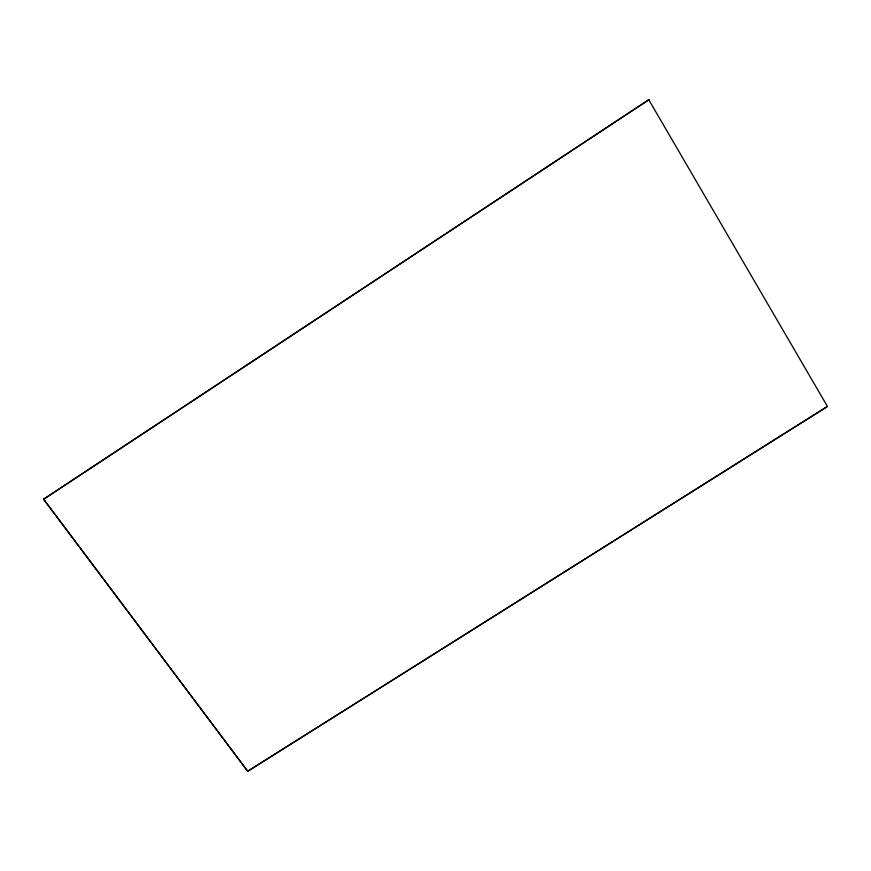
<?xml version="1.0" encoding="UTF-8"?>
<svg xmlns="http://www.w3.org/2000/svg" width="871" height="871" viewBox="0 0 871 871"><rect width="100%" height="100%" fill="white"/><g stroke="black" fill="none" stroke-linecap="round" stroke-linejoin="round"><path stroke-width="1.31" d="M247.658 771.281L827.45 406.463L247.658 771.281L43.55 499.268L648.862 99.719L43.55 499.268M43.648 499.181L247.691 771.129M648.786 99.751L827.45 406.463"/></g></svg>
